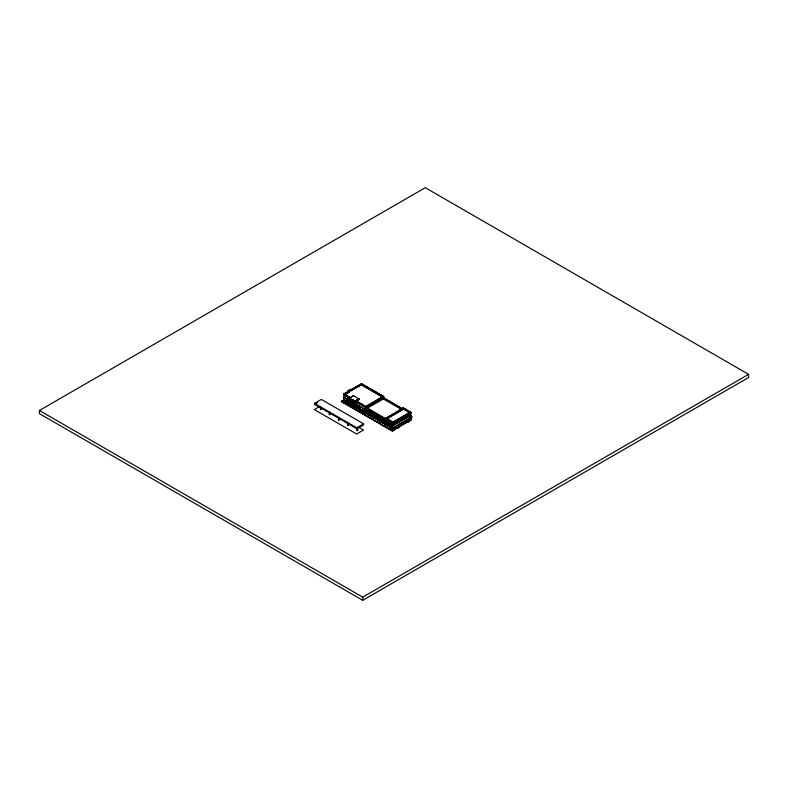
<?xml version="1.0" encoding="UTF-8"?>
<svg xmlns="http://www.w3.org/2000/svg" width="788" height="788" viewBox="0 0 788 788"><rect width="100%" height="100%" fill="white"/><g stroke="black" fill="none" stroke-linecap="round" stroke-linejoin="round"><path stroke-width="1.18" d="M411.543 417.482L411.08 416.103L411.691 416.488M410.164 415.857L410.233 415.345M410.292 416.724C412.36 414.734 410.361 416.359 411.346 416.143M410.312 415.571L411.159 416.143M409.957 416.537L411.306 415.778L410.124 416.566M411.09 415.887L410.725 415.217M412.026 417.157L392.916 428.14C389.242 426.781 393.547 427.5 391.853 423.323L391.104 422.9L392.916 423.974L410.568 413.779M355.743 401.19L356.284 400.796L355.743 401.141L365.721 406.904L383.726 396.502L361.544 383.697L351.349 389.577L350.808 389.262C345.971 390.621 350.827 393.114 344.878 394.364M356.629 400.678L356.698 400.166M356.56 400.718L357.112 400.324M357.378 399.614L357.929 399.851L357.378 400.245L357.447 399.575M358.195 399.142L358.747 399.378L358.195 399.772L358.264 399.102M393.901 422.91L393.35 423.304L393.419 422.792M411.021 415.709L409.878 416.379M411.769 416.714L411.277 417.049M39.4 410.489L425.284 187.702L748.6 374.359L748.6 377.511L362.716 600.298L39.4 413.641L39.4 410.489L362.716 597.146L748.6 374.359M314.51 403.377L321.327 399.437L363.623 423.855L363.623 424.801L356.797 428.741L314.51 404.323L314.51 403.377L356.797 427.795L363.623 423.855M314.51 404.323L317.426 402.638M319.209 406.766L314.333 409.583L356.629 434.001L363.455 430.061L359.22 427.618M347.902 391.153L351.349 389.577M348.03 391.232L350.808 389.627M350.552 398.196L343.529 394.089L361.544 384.377L401.151 408.342M343.529 394.305L348.444 391.469L347.902 390.937M351.221 389.863L361.544 383.904L383.726 396.502M343.666 394.384L361.544 384.82L382.328 396.738M361.544 384.061L351.349 389.942L351.349 390.7L350.808 390.385L344.395 394.089L350.749 397.763M343.804 394.305L348.808 391.784M351.349 390.621L361.544 384.189L351.349 390.07L350.67 389.548M344.395 394.719L349.311 391.882L348.759 390.937L348.72 391.784M320.46 409.386L321.189 409.386L320.46 409.386L320.46 407.248M344.12 397.792L344.257 398.344M343.785 399.772L351.487 404.224L350.424 404.845L351.556 404.077M392.916 428.958L410.794 418.645A1.931 1.113 0 0 1 410.656 420.29L392.375 431.006L341.352 401.545L343.992 399.871M341.352 401.545L343.992 400.028M346.444 399.132L346.356 399.811L349.626 401.703L350.561 401.171L347.281 399.28L346.356 399.811M353.654 395.517L349.242 398.59L354.787 401.801L359.2 399.25L353.654 395.517L349.242 398.59M348.808 400.314L348.857 402.441M347.193 401.535L350.561 403.367L350.443 400.915L349.626 401.387L346.356 399.496L347.173 399.024L347.173 401.545L347.331 399.358M349.764 400.757L349.764 402.855M350.995 401.545L350.808 402.126L350.857 401.466M329.305 412.351L329.305 414.498L330.034 414.498L330.034 412.351M351.349 401.683L349.714 402.629L354.63 405.456L356.265 404.037L354.63 404.983L349.714 402.156L351.349 401.21L355.329 403.525M329.305 414.498L330.034 414.498M352.216 401.653L355.358 403.623M352.876 399.565L353.014 402.116M356.974 399.851L359.2 399.25M359.2 398.728L354.787 401.269L343.893 394.936M353.743 402.638L353.782 400.846L353.832 402.589M355.92 401.565L365.76 407.238M350.965 399.506L350.965 404.421L352.078 404.539L350.946 405.17L350.374 404.736L350.424 405.682L352.216 405.278M350.424 405.682L350.965 405.367L351.517 406.155L352.177 405.298L365.721 413.257M352.177 405.456L350.965 405.524M353.625 406.037L352.857 405.751L352.876 403.318M353.812 406.145L354.442 406.51M356.314 404.825L356.215 405.515L359.495 407.406L360.431 406.864L357.151 404.973M356.215 405.515L357.2 405.052L357.043 407.248L357.043 404.727L356.215 405.199L359.495 407.091L360.313 406.618L360.431 409.07L357.062 407.229M354.196 407.051C356.934 405.869 353.428 406.441 354.245 407.889L355.88 407.573M354.767 407.376L355.92 406.598M357.86 405.534L357.86 407.642M354.245 407.889L355.447 407.189L354.787 407.731L355.329 408.046M358.678 406.007L358.678 408.115L358.767 405.958M338.515 417.67L338.515 419.817L339.244 419.817L339.244 417.67M360.54 407.268L360.677 407.82M338.515 419.817L339.244 419.817M359.495 408.588L359.633 406.46L359.545 408.608M354.787 407.573L355.329 408.361L355.88 408.046L355.88 400.639L365.721 406.401L382.86 396.502M362.766 408.558L362.904 409.11M365.721 407.11L383.726 396.709M365.721 407.268L383.451 396.709M383.362 397.339L365.721 407.534L355.92 401.88M387.834 420.585L365.947 407.82L383.362 397.763L402.51 408.814M365.947 408.026L392.946 423.589M401.732 409.494L383.362 398.895L366.814 408.45L366.814 407.82L383.362 398.265L402.757 409.455M364.992 409.839L365.13 410.39M371.246 412.636L370.321 413.178L367.041 411.287L367.316 410.499L367.267 411.159M367.041 411.287L367.976 410.745M365.721 412.252L367.858 413.02L355.861 406.746M368.843 411.297L367.927 410.883L367.819 413.995M355.88 407.731L387.972 425.865M347.547 425.027L348.276 425.027L347.547 425.027L347.547 422.88M370.39 412.301C371.286 420.496 368.892 409.937 371.118 412.715L371.089 416.359L371.138 412.39L370.252 412.902M367.976 414.055L366.125 413.178M370.429 415.788L367.819 414.468L367.789 413.06M367.976 414.37L367.858 410.499L367.041 410.972L371.207 413.188L367.927 411.405M371.365 413.05L371.503 413.601M369.454 414.626L369.454 412.419M370.252 415.109L370.271 412.892M371.069 415.059L374.408 416.803L374.527 417.837M371.089 415.887L367.976 413.897M383.805 423.511L377.639 420.132L377.797 416.419L376.871 416.96L373.591 415.069L373.867 414.281L373.817 414.941M371.246 415.946L374.369 417.935M373.679 414.862L374.005 414.36M373.591 415.069L374.527 414.527L374.566 417.66L377.639 419.659M374.566 414.606L377.659 416.497M374.477 415.296L377.659 417.128M376.004 418.398L376.162 416.103M376.979 416.005L377.028 419.068M376.802 416.685L377.688 416.172L377.639 420.132M377.028 416.606L376.822 418.871M375.364 418.034L375.344 415.059L375.344 418.152M377.915 416.832L378.053 416.911M356.934 428.308L356.934 430.445L357.663 430.445L357.663 427.234M356.934 430.445L357.663 430.445M377.797 419.728L381.343 421.777M380.643 418.871C379.934 417.423 381.983 421.245 383.687 420.9L384.623 420.359L384.465 424.072L384.505 420.112L383.618 420.625M380.417 419.009L381.392 418.546M381.303 419.226L384.485 421.068M382.032 419.019L382.16 422.092M389.932 415.966L384.839 418.911L403.19 407.79L411.267 412.459L392.916 423.658L410.607 413.336M381.165 420.782L377.688 418.694L381.185 420.871M391.971 414.793L394.01 413.611M396.049 412.439L398.088 411.257M400.127 410.085L402.166 408.903M382.988 420.25L383.007 422.447M385.972 418.911L385.972 423.954M386.199 419.009L385.657 419.246L386.199 419.64M385.923 418.379L386.475 419.246M387.755 418.408L403.574 409.277L409.79 412.863L407.682 414.084M385.903 419.63L365.947 407.82M384.485 420.959L380.417 418.694L381.234 418.221L381.185 422.181M388.651 421.058L388.651 420.428L388.179 420.703L388.72 421.097L388.72 420.467L386.613 419.797M384.869 420.841L385.056 420.743M387.765 420.418L387.765 426.456L387.923 422.742L387.016 422.949L391.065 425.343M383.845 423.008L383.736 419.974L383.805 423.038M384.465 423.599L381.343 421.619M384.623 423.668L386.287 424.821L386.13 418.97M387.401 422.565L387.263 422.959M385.884 425.372L386.248 423.717M387.972 422.821L391.153 424.653L391.193 428.248M390.257 421.856L390.326 422.023M387.873 423.501L388.74 423.786M390.73 422.181L391.212 421.905L391.212 422.535L390.661 422.141L391.144 421.866L391.035 428.347M386.287 424.821L394.286 430.218M388.789 423.294L388.651 426.416L388.701 423.235M391.065 422.604L392.966 423.678M391.547 422.654L392.03 422.378L392.03 423.008L391.478 422.614L391.961 422.338L391.961 422.969M409.79 412.232L392.916 421.974L386.701 418.379L403.574 408.647L403.574 409.277M386.287 423.816L384.436 422.673L387.745 425.156L387.085 424.565C385.46 420.575 389.577 421.058 385.972 419.955M390.237 424.239L390.424 427.283M392.326 423.107L392.808 422.831L392.739 423.422L392.257 423.067L392.808 422.831L392.916 429.115L391.193 427.933M398.196 419.561L400.304 418.339M402.412 417.128L405.574 415.296M390.424 424.239L390.287 427.362M393.98 422.309L396.049 421.107M398.127 419.915L409.524 413.326M403.614 408.726L410.696 412.656M411.267 412.459L392.916 423.048L384.839 418.379M388.602 426.338L389.38 426.623M391.065 425.284L390.336 424.712M391.488 424.929L391.626 425.481M390.198 427.096L389.558 426.732L389.587 424.515L391.104 424.368L387.834 422.476L387.213 423.146L387.263 422.486M410.568 415.256L392.916 425.441L391.823 424.811M410.568 415.571L392.916 425.756L391.823 425.126M391.065 427.756L387.834 425.944M392.916 428.042L410.912 417.246L411.513 417.492M394.965 428.248L409.425 419.896M397.349 428.445L399.398 427.263M407.583 422.535L410.656 420.29M341.894 401.072L343.804 400.599L351.517 405.052M361.406 383.983L383.589 396.788M361.584 384.406L383.451 397.024M411.267 412.981L403.19 407.79M361.544 384.82L382.86 397.132M410.134 414.862L410.824 415.276M350.857 389.971L351.399 390.287M349.311 391.882L348.168 391.153L348.808 392.099M355.743 400.56L356.176 401.525L358.609 400.117L358.609 398.905M343.529 394.089L350.394 398.058M387.735 419.61L391.882 422.004M354.561 400.54L355.329 400.954M365.859 407.032L355.743 401.348L355.812 400.521M343.804 394.621L350.601 398.492M366.814 407.82L386.475 419.167M389.508 420.93L392.089 422.407M353.113 400.146L352.64 399.792M354.856 401.151L354.925 400.56L354.383 400.796L354.925 401.19M343.893 397.132L350.995 401.23M381.303 418.595L384.485 420.437M387.066 422.063L356.176 404.224L387.066 422.378M387.923 422.742L391.193 424.634L390.287 425.156L387.016 423.264M343.893 397.447L351.31 401.732M377.659 417.079L373.591 414.754L374.408 414.281L374.527 418.152M371.069 414.951L374.369 416.931M351.517 404.214L343.755 399.654L343.804 400.757L351.517 405.209M355.861 406.638L365.74 412.429M385.834 423.954L387.765 425.146M391.015 426.938L392.946 428.13M352.128 405.327L355.309 407.169M371.906 416.832L374.369 418.241M343.804 401.072L349.586 404.411M352.177 405.771L354.787 407.386M358.836 409.75L360.796 410.883M362.766 412.026L364.736 413.158M341.352 401.387L392.375 431.006M388.957 421.156L389.499 421.55L389.439 420.881M411.366 416.488L411.188 416.497M410.164 417L410.361 417.561M410.794 418.645L410.656 419.186L410.568 412.735M392.916 431.006L341.894 401.545M389.469 424.368L389.469 426.889M387.016 419.482L387.016 420.112M386.475 418.615L386.406 419.285M383.362 398.265L383.362 398.895M382.889 420.093L382.889 422.614M382.121 418.97L382.072 422.141M381.343 418.467L381.343 422.092M378.092 416.724L378.053 417.384M376.073 416.163L376.073 418.674M369.523 412.38L369.523 414.902M366.085 407.948L366.125 413.493M365.721 406.401L365.721 413.414M362.716 597.146L362.716 600.298M357.949 405.485L357.9 407.662M357.299 428.091L357.299 430.662M356.797 427.795L356.797 428.741M355.329 400.796L355.329 406.943L354.787 406.628L354.856 400.521M354.787 407.288L354.787 408.204M354.61 400.462L354.561 403.111L354.541 400.501M354.679 404.274L354.58 406.746M354.541 404.254L354.541 406.775M353.723 404.618L353.723 406.303M352.965 399.516L352.925 402.166M352.945 403.279L352.896 405.83M352.177 399.89L352.177 402.156M352.059 400.137L352.059 405.84M351.517 399.378L351.517 404.736M350.965 405.081L350.965 405.997M350.808 389.755L350.808 390.385M350.424 401.25L350.424 403.348M347.912 423.097L347.912 425.234M343.893 394.621L343.893 399.654M338.879 417.876L338.879 420.024M329.67 412.144L329.67 414.705M320.824 407.041L320.824 409.602M368.794 411.277L368.705 414.429L368.745 411.247"/></g></svg>
